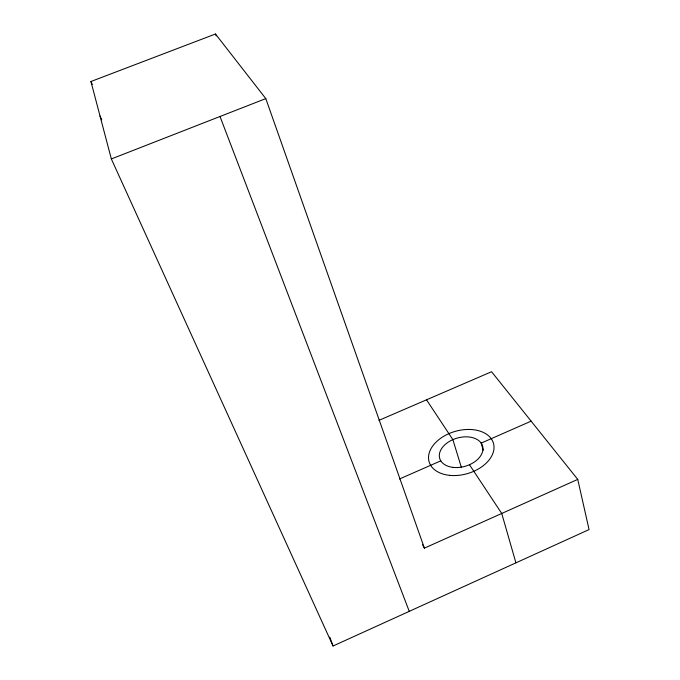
<?xml version="1.0" encoding="UTF-8"?>
<svg xmlns="http://www.w3.org/2000/svg" width="680" height="680" viewBox="0 0 680 680"><rect width="100%" height="100%" fill="white"/><g stroke="black" fill="none" stroke-linecap="round" stroke-linejoin="round"><path stroke-width="1.02" d="M577.745 479.392L424.405 548.139L265.795 98.609L215.475 34L90.933 81.507L111.342 158.95L333.047 646L589.067 529.584L577.745 479.392L491.563 371.73L378.938 420.359M399.517 478.975L440.785 460.844M531.123 421.158L481.168 443.105L483.208 450.202M111.342 158.95L265.795 98.609M426.513 399.815L452.871 439.637L461.465 467.679M469.481 464.729L501.738 513.468L515.916 562.844M422.416 544.417L424.405 548.139M100.019 115.974L101.762 119.842M90.933 81.507L92.234 84.413M220.005 116.493L409.258 611.346M329.749 637.075L333.047 646M215.475 34L216.206 35.989M449.488 475.337A33.481 21.989 -16 0 0 493.62 443.938A33.481 21.989 -16 0 0 440.674 438.269A33.481 21.989 -16 0 0 449.488 475.337M453.092 467.389A22.321 14.654 -16 0 0 482.732 446.615A22.321 14.654 -16 0 0 447.567 442.595A22.321 14.654 -16 0 0 453.092 467.389"/></g></svg>
